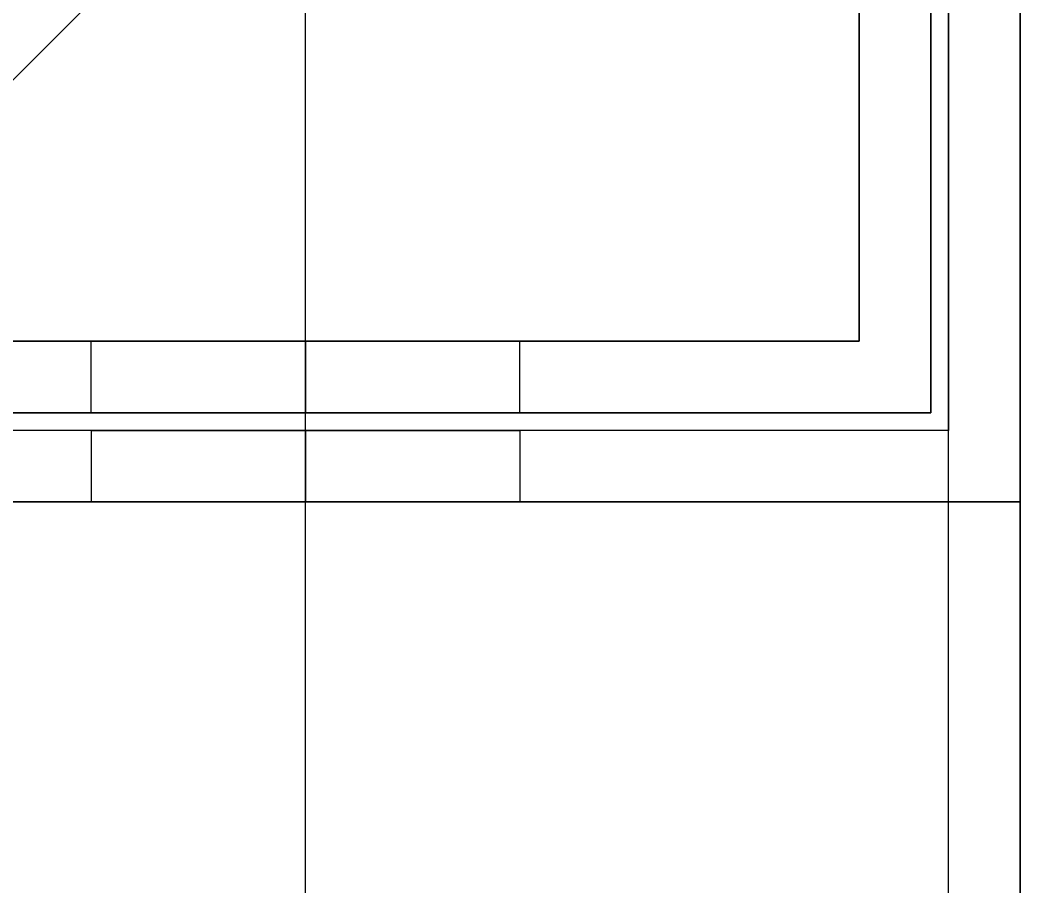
# Model space of a CAD drawing. Header units: millimetres. Extents: x -6529 to 809, y -8611 to 207.
# Drawn here: x -4668.1 to -4640.11, y -3822.64 to -3798.4 of the extents above; entities that cross this region are included whole.
import ezdxf

# ---------------------------------------------------------------- set-up
doc = ezdxf.new("R2010")
doc.units = ezdxf.units.MM
doc.header["$MEASUREMENT"] = 0
doc.layers.add('platen', color=7, linetype='Continuous', true_color=0x007f00)
doc.layers.add('staal', color=5, linetype='Continuous', true_color=0x0000ff)

# ---------------------------------------------------------------- blocks, each defined once
blk = doc.blocks.new('top plaat')
at = {"layer": 'platen'}
for points in [[(0, 0), (0, -309), (0, -618), (0, -927), (0, -1236)], [(0, 0, 18), (0, -309, 18), (0, -618, 18), (0, -927, 18), (0, -1236, 18)], [(0, 0, 9), (0, -309, 9), (0, -618, 9), (0, -927, 9), (0, -1236, 9)]]:
    blk.add_open_spline(points, degree=2, knots=[4655.052018, 4655.052018, 4655.052018, 5274.345164, 5274.345164, 5893.638309, 5893.638309, 5893.638309], dxfattribs=at)
for points in [[(0, -1236), (0, -1236, 9), (0, -1236, 18)], [(0, -1236), (20, -1236), (40, -1236)], [(0, -1236, 18), (20, -1236, 18), (40, -1236, 18)], [(0, -1236, 9), (20, -1236, 9), (40, -1236, 9)], [(20, -1236), (20, -1236, 9), (20, -1236, 18)]]:
    blk.add_open_spline(points, degree=2, dxfattribs=at)

msp = doc.modelspace()

# ---------------------------------------------------------------- linework, layer by layer
at = {"layer": 'staal'}
for p, q in [((-4640.11, -3771.894, 1276), (-4680.11, -3811.894, 1276)), ((-4640.11, -3771.894), (-4680.11, -3811.894)), ((-4640.11, -3771.894), (-4680.11, -3811.894)), ((-4680.11, -3811.894), (-4640.11, -3771.894, 40)), ((-4666.11, -3809.394, 1446.5), (-4666.11, -3807.394, 1446.5)), ((-4666.11, -3809.394, 1371.5), (-4666.11, -3807.394, 1371.5)), ((-4666.11, -3809.394, 1145.5), (-4666.11, -3807.394, 1145.5)), ((-4666.11, -3809.394, 1220.5), (-4666.11, -3807.394, 1220.5)), ((-4666.11, -3809.394, 95.5), (-4666.11, -3807.394, 95.5)), ((-4666.11, -3809.394, 170.5), (-4666.11, -3807.394, 170.5)), ((-4660.11, -3807.394, 1316), (-4660.11, -3809.394, 1316)), ((-4660.11, -3807.394, 1484), (-4660.11, -3809.394, 1484)), ((-4660.11, -3809.394, 1452.5), (-4660.11, -3807.394, 1452.5)), ((-4660.11, -3809.394, 1440.5), (-4660.11, -3807.394, 1440.5)), ((-4660.11, -3809.394, 1377.5), (-4660.11, -3807.394, 1377.5)), ((-4660.11, -3809.394, 1365.5), (-4660.11, -3807.394, 1365.5)), ((-4660.11, -3807.394, 1276), (-4660.11, -3809.394, 1276)), ((-4660.11, -3807.394, 1108), (-4660.11, -3809.394, 1108)), ((-4660.11, -3809.394, 1139.5), (-4660.11, -3807.394, 1139.5)), ((-4660.11, -3809.394, 1151.5), (-4660.11, -3807.394, 1151.5)), ((-4660.11, -3809.394, 1214.5), (-4660.11, -3807.394, 1214.5)), ((-4660.11, -3809.394, 1226.5), (-4660.11, -3807.394, 1226.5)), ((-4660.11, -3807.394, 40), (-4660.11, -3809.394, 40)), ((-4660.11, -3807.394, 208), (-4660.11, -3809.394, 208)), ((-4660.11, -3809.394, 101.5), (-4660.11, -3807.394, 101.5)), ((-4660.11, -3809.394, 89.5), (-4660.11, -3807.394, 89.5)), ((-4660.11, -3809.394, 176.5), (-4660.11, -3807.394, 176.5)), ((-4660.11, -3809.394, 164.5), (-4660.11, -3807.394, 164.5)), ((-4654.11, -3809.394, 1446.5), (-4654.11, -3807.394, 1446.5)), ((-4654.11, -3809.394, 1371.5), (-4654.11, -3807.394, 1371.5)), ((-4654.11, -3809.394, 1145.5), (-4654.11, -3807.394, 1145.5)), ((-4654.11, -3809.394, 1220.5), (-4654.11, -3807.394, 1220.5)), ((-4654.11, -3809.394, 95.5), (-4654.11, -3807.394, 95.5)), ((-4654.11, -3809.394, 170.5), (-4654.11, -3807.394, 170.5)), ((-4666.11, -3809.894, 695.5), (-4666.11, -3811.894, 695.5)), ((-4666.11, -3809.894, 770.5), (-4666.11, -3811.894, 770.5)), ((-4666.11, -3809.894, 920.5), (-4666.11, -3811.894, 920.5)), ((-4666.11, -3809.894, 845.5), (-4666.11, -3811.894, 845.5)), ((-4666.11, -3809.894, 1070.5), (-4666.11, -3811.894, 1070.5)), ((-4666.11, -3809.894, 995.5), (-4666.11, -3811.894, 995.5)), ((-4666.11, -3809.894, 1220.5), (-4666.11, -3811.894, 1220.5)), ((-4666.11, -3809.894, 1145.5), (-4666.11, -3811.894, 1145.5)), ((-4666.11, -3809.894, 545.5), (-4666.11, -3811.894, 545.5)), ((-4666.11, -3809.894, 620.5), (-4666.11, -3811.894, 620.5)), ((-4666.11, -3809.894, 395.5), (-4666.11, -3811.894, 395.5)), ((-4666.11, -3809.894, 470.5), (-4666.11, -3811.894, 470.5)), ((-4666.11, -3809.894, 245.5), (-4666.11, -3811.894, 245.5)), ((-4666.11, -3809.894, 320.5), (-4666.11, -3811.894, 320.5)), ((-4666.11, -3809.894, 170.5), (-4666.11, -3811.894, 170.5)), ((-4666.11, -3809.894, 95.5), (-4666.11, -3811.894, 95.5)), ((-4660.11, -3809.894, 40), (-4660.11, -3811.894, 40)), ((-4660.11, -3809.894, 1276), (-4660.11, -3811.894, 1276)), ((-4660.11, -3809.894, 701.5), (-4660.11, -3811.894, 701.5)), ((-4660.11, -3809.894, 689.5), (-4660.11, -3811.894, 689.5)), ((-4660.11, -3809.894, 776.5), (-4660.11, -3811.894, 776.5)), ((-4660.11, -3809.894, 764.5), (-4660.11, -3811.894, 764.5)), ((-4660.11, -3809.894, 926.5), (-4660.11, -3811.894, 926.5)), ((-4660.11, -3809.894, 914.5), (-4660.11, -3811.894, 914.5)), ((-4660.11, -3809.894, 851.5), (-4660.11, -3811.894, 851.5)), ((-4660.11, -3809.894, 839.5), (-4660.11, -3811.894, 839.5)), ((-4660.11, -3809.894, 1076.5), (-4660.11, -3811.894, 1076.5)), ((-4660.11, -3809.894, 1064.5), (-4660.11, -3811.894, 1064.5)), ((-4660.11, -3809.894, 1001.5), (-4660.11, -3811.894, 1001.5)), ((-4660.11, -3809.894, 989.5), (-4660.11, -3811.894, 989.5)), ((-4660.11, -3809.894, 1226.5), (-4660.11, -3811.894, 1226.5)), ((-4660.11, -3809.894, 1214.5), (-4660.11, -3811.894, 1214.5)), ((-4660.11, -3809.894, 1151.5), (-4660.11, -3811.894, 1151.5)), ((-4660.11, -3809.894, 1139.5), (-4660.11, -3811.894, 1139.5)), ((-4660.11, -3809.894, 551.5), (-4660.11, -3811.894, 551.5)), ((-4660.11, -3809.894, 539.5), (-4660.11, -3811.894, 539.5)), ((-4660.11, -3809.894, 626.5), (-4660.11, -3811.894, 626.5)), ((-4660.11, -3809.894, 614.5), (-4660.11, -3811.894, 614.5)), ((-4660.11, -3809.894, 401.5), (-4660.11, -3811.894, 401.5)), ((-4660.11, -3809.894, 389.5), (-4660.11, -3811.894, 389.5)), ((-4660.11, -3809.894, 476.5), (-4660.11, -3811.894, 476.5)), ((-4660.11, -3809.894, 464.5), (-4660.11, -3811.894, 464.5)), ((-4660.11, -3809.894, 251.5), (-4660.11, -3811.894, 251.5)), ((-4660.11, -3809.894, 239.5), (-4660.11, -3811.894, 239.5)), ((-4660.11, -3809.894, 326.5), (-4660.11, -3811.894, 326.5)), ((-4660.11, -3809.894, 314.5), (-4660.11, -3811.894, 314.5)), ((-4660.11, -3809.894, 176.5), (-4660.11, -3811.894, 176.5)), ((-4660.11, -3809.894, 164.5), (-4660.11, -3811.894, 164.5)), ((-4660.11, -3809.894, 101.5), (-4660.11, -3811.894, 101.5)), ((-4660.11, -3809.894, 89.5), (-4660.11, -3811.894, 89.5)), ((-4654.11, -3809.894, 695.5), (-4654.11, -3811.894, 695.5)), ((-4654.11, -3809.894, 770.5), (-4654.11, -3811.894, 770.5)), ((-4654.11, -3809.894, 920.5), (-4654.11, -3811.894, 920.5)), ((-4654.11, -3809.894, 845.5), (-4654.11, -3811.894, 845.5)), ((-4654.11, -3809.894, 1070.5), (-4654.11, -3811.894, 1070.5)), ((-4654.11, -3809.894, 995.5), (-4654.11, -3811.894, 995.5)), ((-4654.11, -3809.894, 1220.5), (-4654.11, -3811.894, 1220.5)), ((-4654.11, -3809.894, 1145.5), (-4654.11, -3811.894, 1145.5)), ((-4654.11, -3809.894, 545.5), (-4654.11, -3811.894, 545.5)), ((-4654.11, -3809.894, 620.5), (-4654.11, -3811.894, 620.5)), ((-4654.11, -3809.894, 395.5), (-4654.11, -3811.894, 395.5)), ((-4654.11, -3809.894, 470.5), (-4654.11, -3811.894, 470.5)), ((-4654.11, -3809.894, 245.5), (-4654.11, -3811.894, 245.5)), ((-4654.11, -3809.894, 320.5), (-4654.11, -3811.894, 320.5)), ((-4654.11, -3809.894, 170.5), (-4654.11, -3811.894, 170.5)), ((-4654.11, -3809.894, 95.5), (-4654.11, -3811.894, 95.5))]:
    msp.add_line(p, q, dxfattribs=at)
msp.add_lwpolyline([(-4640.11, -5087.894), (-5956.11, -5087.894), (-5956.11, -3771.894), (-4640.11, -3771.894)], close=True, dxfattribs=at)
for points in [[(-4640.11, -3771.894, 1316), (-4660.11, -3791.894, 1316), (-4680.11, -3811.894, 1316)], [(-4640.11, -3771.894, 1276), (-4660.11, -3791.894, 1276), (-4680.11, -3811.894, 1276)], [(-4680.11, -3811.894, 1316), (-4660.11, -3791.894, 1316), (-4640.11, -3771.894, 1316)], [(-4640.11, -3771.894, 40), (-4660.11, -3791.894, 40), (-4680.11, -3811.894, 40)], [(-4640.11, -3771.894, 40), (-4660.11, -3791.894, 40), (-4680.11, -3811.894, 40)], [(-4640.11, -5087.894, 1276), (-4640.11, -4429.894, 1276), (-4640.11, -3771.894, 1276)], [(-4640.11, -5087.894, 1316), (-4640.11, -4429.894, 1316), (-4640.11, -3771.894, 1316)], [(-4640.11, -3861.394, 1296), (-4640.11, -3816.644, 1296), (-4640.11, -3771.894, 1296)], [(-4640.11, -3811.894, 40), (-4640.11, -3791.894, 40), (-4640.11, -3771.894, 40)], [(-4640.11, -3811.894, 1276), (-4640.11, -3791.894, 1276), (-4640.11, -3771.894, 1276)], [(-4640.11, -3811.894, 658), (-4640.11, -3791.894, 658), (-4640.11, -3771.894, 658)], [(-4640.11, -5087.894), (-4640.11, -4429.894), (-4640.11, -3771.894)], [(-4640.11, -5087.894, 40), (-4640.11, -4429.894, 40), (-4640.11, -3771.894, 40)], [(-4640.11, -3861.394, 20), (-4640.11, -3816.644, 20), (-4640.11, -3771.894, 20)], [(-4678.11, -3809.894, 1314), (-4660.11, -3791.894, 1314), (-4642.11, -3773.894, 1314)], [(-4642.11, -3773.894, 1278), (-4660.11, -3791.894, 1278), (-4678.11, -3809.894, 1278)], [(-4642.11, -3773.894, 1314), (-4660.11, -3791.894, 1314), (-4678.11, -3809.894, 1314)], [(-4678.11, -3809.894, 1278), (-4660.11, -3791.894, 1278), (-4642.11, -3773.894, 1278)], [(-4678.11, -3809.894, 38), (-4660.11, -3791.894, 38), (-4642.11, -3773.894, 38)], [(-4642.11, -3773.894, 2), (-4660.11, -3791.894, 2), (-4678.11, -3809.894, 2)], [(-4678.11, -3809.894, 38), (-4660.11, -3791.894, 38), (-4642.11, -3773.894, 38)], [(-4642.11, -3773.894, 2), (-4660.11, -3791.894, 2), (-4678.11, -3809.894, 2)], [(-4642.11, -5085.894, 1314), (-4642.11, -4429.894, 1314), (-4642.11, -3773.894, 1314)], [(-4642.11, -5085.894, 1278), (-4642.11, -4429.894, 1278), (-4642.11, -3773.894, 1278)], [(-4642.11, -3861.394, 1296), (-4642.11, -3817.644, 1296), (-4642.11, -3773.894, 1296)], [(-4642.11, -3773.894, 40), (-4642.11, -3791.894, 40), (-4642.11, -3809.894, 40)], [(-4642.11, -3773.894, 1276), (-4642.11, -3791.894, 1276), (-4642.11, -3809.894, 1276)], [(-4642.11, -3773.894, 658), (-4642.11, -3791.894, 658), (-4642.11, -3809.894, 658)], [(-4642.11, -5085.894, 38), (-4642.11, -4429.894, 38), (-4642.11, -3773.894, 38)], [(-4642.11, -5085.894, 2), (-4642.11, -4429.894, 2), (-4642.11, -3773.894, 2)], [(-4642.11, -3861.394, 20), (-4642.11, -3817.644, 20), (-4642.11, -3773.894, 20)], [(-4642.61, -3774.394, 1316), (-4642.61, -3791.894, 1316), (-4642.61, -3809.394, 1316)], [(-4642.61, -3774.394, 1484), (-4642.61, -3791.894, 1484), (-4642.61, -3809.394, 1484)], [(-4642.61, -3774.394, 1400), (-4642.61, -3791.894, 1400), (-4642.61, -3809.394, 1400)], [(-4642.61, -3774.394, 1276), (-4642.61, -3791.894, 1276), (-4642.61, -3809.394, 1276)], [(-4642.61, -3774.394, 1108), (-4642.61, -3791.894, 1108), (-4642.61, -3809.394, 1108)], [(-4642.61, -3774.394, 1192), (-4642.61, -3791.894, 1192), (-4642.61, -3809.394, 1192)], [(-4642.61, -3809.394, 40), (-4642.61, -3791.894, 40), (-4642.61, -3774.394, 40)], [(-4642.61, -3809.394, 208), (-4642.61, -3791.894, 208), (-4642.61, -3774.394, 208)], [(-4642.61, -3809.394, 124), (-4642.61, -3791.894, 124), (-4642.61, -3774.394, 124)], [(-4644.61, -3807.394, 1316), (-4644.61, -3791.894, 1316), (-4644.61, -3776.394, 1316)], [(-4644.61, -3807.394, 1484), (-4644.61, -3791.894, 1484), (-4644.61, -3776.394, 1484)], [(-4644.61, -3807.394, 1400), (-4644.61, -3791.894, 1400), (-4644.61, -3776.394, 1400)], [(-4644.61, -3807.394, 1276), (-4644.61, -3791.894, 1276), (-4644.61, -3776.394, 1276)], [(-4644.61, -3807.394, 1108), (-4644.61, -3791.894, 1108), (-4644.61, -3776.394, 1108)], [(-4644.61, -3807.394, 1192), (-4644.61, -3791.894, 1192), (-4644.61, -3776.394, 1192)], [(-4644.61, -3776.394, 40), (-4644.61, -3791.894, 40), (-4644.61, -3807.394, 40)], [(-4644.61, -3776.394, 208), (-4644.61, -3791.894, 208), (-4644.61, -3807.394, 208)], [(-4644.61, -3776.394, 124), (-4644.61, -3791.894, 124), (-4644.61, -3807.394, 124)], [(-4660.11, -3862.394, 1316), (-4660.11, -3827.144, 1316), (-4660.11, -3791.894, 1316)], [(-4660.11, -3862.394, 1314), (-4660.11, -3827.144, 1314), (-4660.11, -3791.894, 1314)], [(-4660.11, -3862.394, 1278), (-4660.11, -3827.144, 1278), (-4660.11, -3791.894, 1278)], [(-4660.11, -3862.394, 1276), (-4660.11, -3827.144, 1276), (-4660.11, -3791.894, 1276)], [(-4660.11, -3861.394, 40), (-4660.11, -3826.644, 40), (-4660.11, -3791.894, 40)], [(-4660.11, -3861.394, 38), (-4660.11, -3826.644, 38), (-4660.11, -3791.894, 38)], [(-4660.11, -3861.394, 2), (-4660.11, -3826.644, 2), (-4660.11, -3791.894, 2)], [(-4660.11, -3861.394), (-4660.11, -3826.644), (-4660.11, -3791.894)], [(-4675.61, -3807.394, 1316), (-4660.11, -3807.394, 1316), (-4644.61, -3807.394, 1316)], [(-4675.61, -3807.394, 1484), (-4660.11, -3807.394, 1484), (-4644.61, -3807.394, 1484)], [(-4675.61, -3807.394, 1400), (-4660.11, -3807.394, 1400), (-4644.61, -3807.394, 1400)], [(-4675.61, -3807.394, 1276), (-4660.11, -3807.394, 1276), (-4644.61, -3807.394, 1276)], [(-4675.61, -3807.394, 1108), (-4660.11, -3807.394, 1108), (-4644.61, -3807.394, 1108)], [(-4675.61, -3807.394, 1192), (-4660.11, -3807.394, 1192), (-4644.61, -3807.394, 1192)], [(-4644.61, -3807.394, 40), (-4660.11, -3807.394, 40), (-4675.61, -3807.394, 40)], [(-4644.61, -3807.394, 208), (-4660.11, -3807.394, 208), (-4675.61, -3807.394, 208)], [(-4644.61, -3807.394, 124), (-4660.11, -3807.394, 124), (-4675.61, -3807.394, 124)], [(-4660.11, -3807.394, 1316), (-4660.11, -3807.394, 1340.75), (-4660.11, -3807.394, 1365.5)], [(-4660.11, -3807.394, 1377.5), (-4660.11, -3807.394, 1409), (-4660.11, -3807.394, 1440.5)], [(-4660.11, -3807.394, 1452.5), (-4660.11, -3807.394, 1468.25), (-4660.11, -3807.394, 1484)], [(-4660.11, -3807.394, 1276), (-4660.11, -3807.394, 1251.25), (-4660.11, -3807.394, 1226.5)], [(-4660.11, -3807.394, 1214.5), (-4660.11, -3807.394, 1183), (-4660.11, -3807.394, 1151.5)], [(-4660.11, -3807.394, 1139.5), (-4660.11, -3807.394, 1123.75), (-4660.11, -3807.394, 1108)], [(-4660.11, -3807.394, 40), (-4660.11, -3807.394, 64.75), (-4660.11, -3807.394, 89.5)], [(-4660.11, -3807.394, 101.5), (-4660.11, -3807.394, 133), (-4660.11, -3807.394, 164.5)], [(-4660.11, -3807.394, 176.5), (-4660.11, -3807.394, 192.25), (-4660.11, -3807.394, 208)], [(-4644.61, -3807.394, 1316), (-4644.61, -3807.394, 1400), (-4644.61, -3807.394, 1484)], [(-4644.61, -3807.394, 1276), (-4644.61, -3807.394, 1192), (-4644.61, -3807.394, 1108)], [(-4644.61, -3807.394, 40), (-4644.61, -3807.394, 124), (-4644.61, -3807.394, 208)], [(-4642.61, -3809.394, 1316), (-4660.11, -3809.394, 1316), (-4677.61, -3809.394, 1316)], [(-4642.61, -3809.394, 1484), (-4660.11, -3809.394, 1484), (-4677.61, -3809.394, 1484)], [(-4642.61, -3809.394, 1400), (-4660.11, -3809.394, 1400), (-4677.61, -3809.394, 1400)], [(-4642.61, -3809.394, 1276), (-4660.11, -3809.394, 1276), (-4677.61, -3809.394, 1276)], [(-4642.61, -3809.394, 1108), (-4660.11, -3809.394, 1108), (-4677.61, -3809.394, 1108)], [(-4642.61, -3809.394, 1192), (-4660.11, -3809.394, 1192), (-4677.61, -3809.394, 1192)], [(-4677.61, -3809.394, 40), (-4660.11, -3809.394, 40), (-4642.61, -3809.394, 40)], [(-4677.61, -3809.394, 208), (-4660.11, -3809.394, 208), (-4642.61, -3809.394, 208)], [(-4677.61, -3809.394, 124), (-4660.11, -3809.394, 124), (-4642.61, -3809.394, 124)], [(-4660.11, -3809.394, 1316), (-4660.11, -3809.394, 1340.75), (-4660.11, -3809.394, 1365.5)], [(-4660.11, -3809.394, 1377.5), (-4660.11, -3809.394, 1409), (-4660.11, -3809.394, 1440.5)], [(-4660.11, -3809.394, 1452.5), (-4660.11, -3809.394, 1468.25), (-4660.11, -3809.394, 1484)], [(-4660.11, -3809.394, 1276), (-4660.11, -3809.394, 1251.25), (-4660.11, -3809.394, 1226.5)], [(-4660.11, -3809.394, 1214.5), (-4660.11, -3809.394, 1183), (-4660.11, -3809.394, 1151.5)], [(-4660.11, -3809.394, 1139.5), (-4660.11, -3809.394, 1123.75), (-4660.11, -3809.394, 1108)], [(-4660.11, -3809.394, 40), (-4660.11, -3809.394, 64.75), (-4660.11, -3809.394, 89.5)], [(-4660.11, -3809.394, 101.5), (-4660.11, -3809.394, 133), (-4660.11, -3809.394, 164.5)], [(-4660.11, -3809.394, 176.5), (-4660.11, -3809.394, 192.25), (-4660.11, -3809.394, 208)], [(-4642.61, -3809.394, 1316), (-4642.61, -3809.394, 1400), (-4642.61, -3809.394, 1484)], [(-4642.61, -3809.394, 1276), (-4642.61, -3809.394, 1192), (-4642.61, -3809.394, 1108)], [(-4642.61, -3809.394, 40), (-4642.61, -3809.394, 124), (-4642.61, -3809.394, 208)], [(-4642.11, -3809.894, 40), (-4660.11, -3809.894, 40), (-4678.11, -3809.894, 40)], [(-4642.11, -3809.894, 1276), (-4660.11, -3809.894, 1276), (-4678.11, -3809.894, 1276)], [(-4642.11, -3809.894, 658), (-4660.11, -3809.894, 658), (-4678.11, -3809.894, 658)], [(-4660.11, -3809.894, 40), (-4660.11, -3809.894, 64.75), (-4660.11, -3809.894, 89.5)], [(-4660.11, -3809.894, 101.5), (-4660.11, -3809.894, 133), (-4660.11, -3809.894, 164.5)], [(-4660.11, -3809.894, 176.5), (-4660.11, -3809.894, 208), (-4660.11, -3809.894, 239.5)], [(-4660.11, -3809.894, 251.5), (-4660.11, -3809.894, 283), (-4660.11, -3809.894, 314.5)], [(-4660.11, -3809.894, 326.5), (-4660.11, -3809.894, 358), (-4660.11, -3809.894, 389.5)], [(-4660.11, -3809.894, 401.5), (-4660.11, -3809.894, 433), (-4660.11, -3809.894, 464.5)], [(-4660.11, -3809.894, 476.5), (-4660.11, -3809.894, 508), (-4660.11, -3809.894, 539.5)], [(-4660.11, -3809.894, 551.5), (-4660.11, -3809.894, 583), (-4660.11, -3809.894, 614.5)], [(-4660.11, -3809.894, 626.5), (-4660.11, -3809.894, 658), (-4660.11, -3809.894, 689.5)], [(-4660.11, -3809.894, 701.5), (-4660.11, -3809.894, 733), (-4660.11, -3809.894, 764.5)], [(-4660.11, -3809.894, 776.5), (-4660.11, -3809.894, 808), (-4660.11, -3809.894, 839.5)], [(-4660.11, -3809.894, 851.5), (-4660.11, -3809.894, 883), (-4660.11, -3809.894, 914.5)], [(-4660.11, -3809.894, 926.5), (-4660.11, -3809.894, 958), (-4660.11, -3809.894, 989.5)], [(-4660.11, -3809.894, 1001.5), (-4660.11, -3809.894, 1033), (-4660.11, -3809.894, 1064.5)], [(-4660.11, -3809.894, 1076.5), (-4660.11, -3809.894, 1108), (-4660.11, -3809.894, 1139.5)], [(-4660.11, -3809.894, 1151.5), (-4660.11, -3809.894, 1183), (-4660.11, -3809.894, 1214.5)], [(-4660.11, -3809.894, 1226.5), (-4660.11, -3809.894, 1251.25), (-4660.11, -3809.894, 1276)], [(-4642.11, -3809.894, 40), (-4642.11, -3809.894, 658), (-4642.11, -3809.894, 1276)], [(-4680.11, -3811.894, 40), (-4660.11, -3811.894, 40), (-4640.11, -3811.894, 40)], [(-4680.11, -3811.894, 1276), (-4660.11, -3811.894, 1276), (-4640.11, -3811.894, 1276)], [(-4680.11, -3811.894, 658), (-4660.11, -3811.894, 658), (-4640.11, -3811.894, 658)], [(-4660.11, -3811.894, 40), (-4660.11, -3811.894, 64.75), (-4660.11, -3811.894, 89.5)], [(-4660.11, -3811.894, 101.5), (-4660.11, -3811.894, 133), (-4660.11, -3811.894, 164.5)], [(-4660.11, -3811.894, 176.5), (-4660.11, -3811.894, 208), (-4660.11, -3811.894, 239.5)], [(-4660.11, -3811.894, 251.5), (-4660.11, -3811.894, 283), (-4660.11, -3811.894, 314.5)], [(-4660.11, -3811.894, 326.5), (-4660.11, -3811.894, 358), (-4660.11, -3811.894, 389.5)], [(-4660.11, -3811.894, 401.5), (-4660.11, -3811.894, 433), (-4660.11, -3811.894, 464.5)], [(-4660.11, -3811.894, 476.5), (-4660.11, -3811.894, 508), (-4660.11, -3811.894, 539.5)], [(-4660.11, -3811.894, 551.5), (-4660.11, -3811.894, 583), (-4660.11, -3811.894, 614.5)], [(-4660.11, -3811.894, 626.5), (-4660.11, -3811.894, 658), (-4660.11, -3811.894, 689.5)], [(-4660.11, -3811.894, 701.5), (-4660.11, -3811.894, 733), (-4660.11, -3811.894, 764.5)], [(-4660.11, -3811.894, 776.5), (-4660.11, -3811.894, 808), (-4660.11, -3811.894, 839.5)], [(-4660.11, -3811.894, 851.5), (-4660.11, -3811.894, 883), (-4660.11, -3811.894, 914.5)], [(-4660.11, -3811.894, 926.5), (-4660.11, -3811.894, 958), (-4660.11, -3811.894, 989.5)], [(-4660.11, -3811.894, 1001.5), (-4660.11, -3811.894, 1033), (-4660.11, -3811.894, 1064.5)], [(-4660.11, -3811.894, 1076.5), (-4660.11, -3811.894, 1108), (-4660.11, -3811.894, 1139.5)], [(-4660.11, -3811.894, 1151.5), (-4660.11, -3811.894, 1183), (-4660.11, -3811.894, 1214.5)], [(-4660.11, -3811.894, 1226.5), (-4660.11, -3811.894, 1251.25), (-4660.11, -3811.894, 1276)], [(-4640.11, -3811.894, 40), (-4640.11, -3811.894, 658), (-4640.11, -3811.894, 1276)]]:
    msp.add_open_spline(points, degree=2, dxfattribs=at)
for points, weights, knots in [([(-4654.11, -3807.394, 1446.5), (-4654.11, -3807.394, 1440.5), (-4660.11, -3807.394, 1440.5), (-4666.11, -3807.394, 1440.5), (-4666.11, -3807.394, 1446.5), (-4666.11, -3807.394, 1452.5), (-4660.11, -3807.394, 1452.5), (-4654.11, -3807.394, 1452.5), (-4654.11, -3807.394, 1446.5)], [1, 0.707106781187, 1, 0.707106781187, 1, 0.707106781187, 1, 0.707106781187, 1], [-31.415927, -31.415927, -31.415927, -23.561945, -23.561945, -15.707963, -15.707963, -7.853982, -7.853982, 0, 0, 0]), ([(-4654.11, -3807.394, 1371.5), (-4654.11, -3807.394, 1365.5), (-4660.11, -3807.394, 1365.5), (-4666.11, -3807.394, 1365.5), (-4666.11, -3807.394, 1371.5), (-4666.11, -3807.394, 1377.5), (-4660.11, -3807.394, 1377.5), (-4654.11, -3807.394, 1377.5), (-4654.11, -3807.394, 1371.5)], [1, 0.707106781187, 1, 0.707106781187, 1, 0.707106781187, 1, 0.707106781187, 1], [-31.415927, -31.415927, -31.415927, -23.561945, -23.561945, -15.707963, -15.707963, -7.853982, -7.853982, 0, 0, 0]), ([(-4654.11, -3807.394, 1145.5), (-4654.11, -3807.394, 1151.5), (-4660.11, -3807.394, 1151.5), (-4666.11, -3807.394, 1151.5), (-4666.11, -3807.394, 1145.5), (-4666.11, -3807.394, 1139.5), (-4660.11, -3807.394, 1139.5), (-4654.11, -3807.394, 1139.5), (-4654.11, -3807.394, 1145.5)], [1, 0.707106781187, 1, 0.707106781187, 1, 0.707106781187, 1, 0.707106781187, 1], [-31.415927, -31.415927, -31.415927, -23.561945, -23.561945, -15.707963, -15.707963, -7.853982, -7.853982, 0, 0, 0]), ([(-4654.11, -3807.394, 1220.5), (-4654.11, -3807.394, 1226.5), (-4660.11, -3807.394, 1226.5), (-4666.11, -3807.394, 1226.5), (-4666.11, -3807.394, 1220.5), (-4666.11, -3807.394, 1214.5), (-4660.11, -3807.394, 1214.5), (-4654.11, -3807.394, 1214.5), (-4654.11, -3807.394, 1220.5)], [1, 0.707106781187, 1, 0.707106781187, 1, 0.707106781187, 1, 0.707106781187, 1], [-31.415927, -31.415927, -31.415927, -23.561945, -23.561945, -15.707963, -15.707963, -7.853982, -7.853982, 0, 0, 0]), ([(-4666.11, -3807.394, 95.5), (-4666.11, -3807.394, 89.5), (-4660.11, -3807.394, 89.5), (-4654.11, -3807.394, 89.5), (-4654.11, -3807.394, 95.5), (-4654.11, -3807.394, 101.5), (-4660.11, -3807.394, 101.5), (-4666.11, -3807.394, 101.5), (-4666.11, -3807.394, 95.5)], [1, 0.707106781187, 1, 0.707106781187, 1, 0.707106781187, 1, 0.707106781187, 1], [-31.415927, -31.415927, -31.415927, -23.561945, -23.561945, -15.707963, -15.707963, -7.853982, -7.853982, 0, 0, 0]), ([(-4666.11, -3807.394, 170.5), (-4666.11, -3807.394, 164.5), (-4660.11, -3807.394, 164.5), (-4654.11, -3807.394, 164.5), (-4654.11, -3807.394, 170.5), (-4654.11, -3807.394, 176.5), (-4660.11, -3807.394, 176.5), (-4666.11, -3807.394, 176.5), (-4666.11, -3807.394, 170.5)], [1, 0.707106781187, 1, 0.707106781187, 1, 0.707106781187, 1, 0.707106781187, 1], [-31.415927, -31.415927, -31.415927, -23.561945, -23.561945, -15.707963, -15.707963, -7.853982, -7.853982, 0, 0, 0]), ([(-4654.11, -3809.394, 1446.5), (-4654.11, -3809.394, 1452.5), (-4660.11, -3809.394, 1452.5), (-4666.11, -3809.394, 1452.5), (-4666.11, -3809.394, 1446.5), (-4666.11, -3809.394, 1440.5), (-4660.11, -3809.394, 1440.5), (-4654.11, -3809.394, 1440.5), (-4654.11, -3809.394, 1446.5)], [1, 0.707106781187, 1, 0.707106781187, 1, 0.707106781187, 1, 0.707106781187, 1], [0, 0, 0, 7.853982, 7.853982, 15.707963, 15.707963, 23.561945, 23.561945, 31.415927, 31.415927, 31.415927]), ([(-4654.11, -3809.394, 1371.5), (-4654.11, -3809.394, 1377.5), (-4660.11, -3809.394, 1377.5), (-4666.11, -3809.394, 1377.5), (-4666.11, -3809.394, 1371.5), (-4666.11, -3809.394, 1365.5), (-4660.11, -3809.394, 1365.5), (-4654.11, -3809.394, 1365.5), (-4654.11, -3809.394, 1371.5)], [1, 0.707106781187, 1, 0.707106781187, 1, 0.707106781187, 1, 0.707106781187, 1], [0, 0, 0, 7.853982, 7.853982, 15.707963, 15.707963, 23.561945, 23.561945, 31.415927, 31.415927, 31.415927]), ([(-4654.11, -3809.394, 1145.5), (-4654.11, -3809.394, 1139.5), (-4660.11, -3809.394, 1139.5), (-4666.11, -3809.394, 1139.5), (-4666.11, -3809.394, 1145.5), (-4666.11, -3809.394, 1151.5), (-4660.11, -3809.394, 1151.5), (-4654.11, -3809.394, 1151.5), (-4654.11, -3809.394, 1145.5)], [1, 0.707106781187, 1, 0.707106781187, 1, 0.707106781187, 1, 0.707106781187, 1], [0, 0, 0, 7.853982, 7.853982, 15.707963, 15.707963, 23.561945, 23.561945, 31.415927, 31.415927, 31.415927]), ([(-4654.11, -3809.394, 1220.5), (-4654.11, -3809.394, 1214.5), (-4660.11, -3809.394, 1214.5), (-4666.11, -3809.394, 1214.5), (-4666.11, -3809.394, 1220.5), (-4666.11, -3809.394, 1226.5), (-4660.11, -3809.394, 1226.5), (-4654.11, -3809.394, 1226.5), (-4654.11, -3809.394, 1220.5)], [1, 0.707106781187, 1, 0.707106781187, 1, 0.707106781187, 1, 0.707106781187, 1], [0, 0, 0, 7.853982, 7.853982, 15.707963, 15.707963, 23.561945, 23.561945, 31.415927, 31.415927, 31.415927]), ([(-4666.11, -3809.394, 95.5), (-4666.11, -3809.394, 101.5), (-4660.11, -3809.394, 101.5), (-4654.11, -3809.394, 101.5), (-4654.11, -3809.394, 95.5), (-4654.11, -3809.394, 89.5), (-4660.11, -3809.394, 89.5), (-4666.11, -3809.394, 89.5), (-4666.11, -3809.394, 95.5)], [1, 0.707106781187, 1, 0.707106781187, 1, 0.707106781187, 1, 0.707106781187, 1], [0, 0, 0, 7.853982, 7.853982, 15.707963, 15.707963, 23.561945, 23.561945, 31.415927, 31.415927, 31.415927]), ([(-4666.11, -3809.394, 170.5), (-4666.11, -3809.394, 176.5), (-4660.11, -3809.394, 176.5), (-4654.11, -3809.394, 176.5), (-4654.11, -3809.394, 170.5), (-4654.11, -3809.394, 164.5), (-4660.11, -3809.394, 164.5), (-4666.11, -3809.394, 164.5), (-4666.11, -3809.394, 170.5)], [1, 0.707106781187, 1, 0.707106781187, 1, 0.707106781187, 1, 0.707106781187, 1], [0, 0, 0, 7.853982, 7.853982, 15.707963, 15.707963, 23.561945, 23.561945, 31.415927, 31.415927, 31.415927]), ([(-4654.11, -3809.894, 695.5), (-4654.11, -3809.894, 701.5), (-4660.11, -3809.894, 701.5), (-4666.11, -3809.894, 701.5), (-4666.11, -3809.894, 695.5), (-4666.11, -3809.894, 689.5), (-4660.11, -3809.894, 689.5), (-4654.11, -3809.894, 689.5), (-4654.11, -3809.894, 695.5)], [1, 0.707106781187, 1, 0.707106781187, 1, 0.707106781187, 1, 0.707106781187, 1], [0, 0, 0, 7.853982, 7.853982, 15.707963, 15.707963, 23.561945, 23.561945, 31.415927, 31.415927, 31.415927]), ([(-4654.11, -3809.894, 770.5), (-4654.11, -3809.894, 776.5), (-4660.11, -3809.894, 776.5), (-4666.11, -3809.894, 776.5), (-4666.11, -3809.894, 770.5), (-4666.11, -3809.894, 764.5), (-4660.11, -3809.894, 764.5), (-4654.11, -3809.894, 764.5), (-4654.11, -3809.894, 770.5)], [0.999999860338, 0.707106851018, 1, 0.707106781187, 1, 0.707106781187, 1, 0.707106851018, 0.999999860338], [0, 0, 0, 7.853981, 7.853981, 15.707963, 15.707963, 23.561946, 23.561946, 31.415927, 31.415927, 31.415927]), ([(-4654.11, -3809.894, 920.5), (-4654.11, -3809.894, 926.5), (-4660.11, -3809.894, 926.5), (-4666.11, -3809.894, 926.5), (-4666.11, -3809.894, 920.5), (-4666.11, -3809.894, 914.5), (-4660.11, -3809.894, 914.5), (-4654.11, -3809.894, 914.5), (-4654.11, -3809.894, 920.5)], [1, 0.707106781187, 1, 0.707106781187, 1, 0.707106781187, 1, 0.707106781187, 1], [0, 0, 0, 7.853982, 7.853982, 15.707963, 15.707963, 23.561945, 23.561945, 31.415927, 31.415927, 31.415927]), ([(-4654.11, -3809.894, 845.5), (-4654.11, -3809.894, 851.5), (-4660.11, -3809.894, 851.5), (-4666.11, -3809.894, 851.5), (-4666.11, -3809.894, 845.5), (-4666.11, -3809.894, 839.5), (-4660.11, -3809.894, 839.5), (-4654.11, -3809.894, 839.5), (-4654.11, -3809.894, 845.5)], [1, 0.707106781187, 1, 0.707106781187, 1, 0.707106781187, 1, 0.707106781187, 1], [0, 0, 0, 7.853982, 7.853982, 15.707963, 15.707963, 23.561945, 23.561945, 31.415927, 31.415927, 31.415927]), ([(-4654.11, -3809.894, 1070.5), (-4654.11, -3809.894, 1076.5), (-4660.11, -3809.894, 1076.5), (-4666.11, -3809.894, 1076.5), (-4666.11, -3809.894, 1070.5), (-4666.11, -3809.894, 1064.5), (-4660.11, -3809.894, 1064.5), (-4654.11, -3809.894, 1064.5), (-4654.11, -3809.894, 1070.5)], [0.999999860338, 0.707106851018, 1, 0.707106781187, 1, 0.707106781187, 1, 0.707106851018, 0.999999860338], [0, 0, 0, 7.853981, 7.853981, 15.707963, 15.707963, 23.561946, 23.561946, 31.415927, 31.415927, 31.415927]), ([(-4654.11, -3809.894, 995.5), (-4654.11, -3809.894, 1001.5), (-4660.11, -3809.894, 1001.5), (-4666.11, -3809.894, 1001.5), (-4666.11, -3809.894, 995.5), (-4666.11, -3809.894, 989.5), (-4660.11, -3809.894, 989.5), (-4654.11, -3809.894, 989.5), (-4654.11, -3809.894, 995.5)], [0.999999860338, 0.707106851018, 1, 0.707106781187, 1, 0.707106781187, 1, 0.707106851018, 0.999999860338], [0, 0, 0, 7.853981, 7.853981, 15.707963, 15.707963, 23.561946, 23.561946, 31.415927, 31.415927, 31.415927]), ([(-4654.11, -3809.894, 1220.5), (-4654.11, -3809.894, 1226.5), (-4660.11, -3809.894, 1226.5), (-4666.11, -3809.894, 1226.5), (-4666.11, -3809.894, 1220.5), (-4666.11, -3809.894, 1214.5), (-4660.11, -3809.894, 1214.5), (-4654.11, -3809.894, 1214.5), (-4654.11, -3809.894, 1220.5)], [0.999999860338, 0.707106851018, 1, 0.707106781187, 1, 0.707106781187, 1, 0.707106851018, 0.999999860338], [0, 0, 0, 7.853981, 7.853981, 15.707963, 15.707963, 23.561946, 23.561946, 31.415927, 31.415927, 31.415927]), ([(-4654.11, -3809.894, 1145.5), (-4654.11, -3809.894, 1151.5), (-4660.11, -3809.894, 1151.5), (-4666.11, -3809.894, 1151.5), (-4666.11, -3809.894, 1145.5), (-4666.11, -3809.894, 1139.5), (-4660.11, -3809.894, 1139.5), (-4654.11, -3809.894, 1139.5), (-4654.11, -3809.894, 1145.5)], [1, 0.707106781187, 1, 0.707106781187, 1, 0.707106781187, 1, 0.707106781187, 1], [0, 0, 0, 7.853982, 7.853982, 15.707963, 15.707963, 23.561945, 23.561945, 31.415927, 31.415927, 31.415927]), ([(-4654.11, -3809.894, 545.5), (-4654.11, -3809.894, 551.5), (-4660.11, -3809.894, 551.5), (-4666.11, -3809.894, 551.5), (-4666.11, -3809.894, 545.5), (-4666.11, -3809.894, 539.5), (-4660.11, -3809.894, 539.5), (-4654.11, -3809.894, 539.5), (-4654.11, -3809.894, 545.5)], [1, 0.707106781187, 1, 0.707106781187, 1, 0.707106781187, 1, 0.707106781187, 1], [0, 0, 0, 7.853982, 7.853982, 15.707963, 15.707963, 23.561945, 23.561945, 31.415927, 31.415927, 31.415927]), ([(-4654.11, -3809.894, 620.5), (-4654.11, -3809.894, 626.5), (-4660.11, -3809.894, 626.5), (-4666.11, -3809.894, 626.5), (-4666.11, -3809.894, 620.5), (-4666.11, -3809.894, 614.5), (-4660.11, -3809.894, 614.5), (-4654.11, -3809.894, 614.5), (-4654.11, -3809.894, 620.5)], [1, 0.707106781187, 1, 0.707106781187, 1, 0.707106781187, 1, 0.707106781187, 1], [0, 0, 0, 7.853982, 7.853982, 15.707963, 15.707963, 23.561945, 23.561945, 31.415927, 31.415927, 31.415927]), ([(-4654.11, -3809.894, 395.5), (-4654.11, -3809.894, 401.5), (-4660.11, -3809.894, 401.5), (-4666.11, -3809.894, 401.5), (-4666.11, -3809.894, 395.5), (-4666.11, -3809.894, 389.5), (-4660.11, -3809.894, 389.5), (-4654.11, -3809.894, 389.5), (-4654.11, -3809.894, 395.5)], [1, 0.707106781187, 1, 0.707106781187, 1, 0.707106781187, 1, 0.707106781187, 1], [0, 0, 0, 7.853982, 7.853982, 15.707963, 15.707963, 23.561945, 23.561945, 31.415927, 31.415927, 31.415927]), ([(-4654.11, -3809.894, 470.5), (-4654.11, -3809.894, 476.5), (-4660.11, -3809.894, 476.5), (-4666.11, -3809.894, 476.5), (-4666.11, -3809.894, 470.5), (-4666.11, -3809.894, 464.5), (-4660.11, -3809.894, 464.5), (-4654.11, -3809.894, 464.5), (-4654.11, -3809.894, 470.5)], [1, 0.707106781187, 1, 0.707106781187, 1, 0.707106781187, 1, 0.707106781187, 1], [0, 0, 0, 7.853982, 7.853982, 15.707963, 15.707963, 23.561945, 23.561945, 31.415927, 31.415927, 31.415927]), ([(-4654.11, -3809.894, 245.5), (-4654.11, -3809.894, 251.5), (-4660.11, -3809.894, 251.5), (-4666.11, -3809.894, 251.5), (-4666.11, -3809.894, 245.5), (-4666.11, -3809.894, 239.5), (-4660.11, -3809.894, 239.5), (-4654.11, -3809.894, 239.5), (-4654.11, -3809.894, 245.5)], [1, 0.707106781187, 1, 0.707106781187, 1, 0.707106781187, 1, 0.707106781187, 1], [0, 0, 0, 7.853982, 7.853982, 15.707963, 15.707963, 23.561945, 23.561945, 31.415927, 31.415927, 31.415927]), ([(-4654.11, -3809.894, 320.5), (-4654.11, -3809.894, 326.5), (-4660.11, -3809.894, 326.5), (-4666.11, -3809.894, 326.5), (-4666.11, -3809.894, 320.5), (-4666.11, -3809.894, 314.5), (-4660.11, -3809.894, 314.5), (-4654.11, -3809.894, 314.5), (-4654.11, -3809.894, 320.5)], [1, 0.707106781187, 1, 0.707106781187, 1, 0.707106781187, 1, 0.707106781187, 1], [0, 0, 0, 7.853982, 7.853982, 15.707963, 15.707963, 23.561945, 23.561945, 31.415927, 31.415927, 31.415927]), ([(-4654.11, -3809.894, 170.5), (-4654.11, -3809.894, 176.5), (-4660.11, -3809.894, 176.5), (-4666.11, -3809.894, 176.5), (-4666.11, -3809.894, 170.5), (-4666.11, -3809.894, 164.5), (-4660.11, -3809.894, 164.5), (-4654.11, -3809.894, 164.5), (-4654.11, -3809.894, 170.5)], [1, 0.707106781187, 1, 0.707106781187, 1, 0.707106781187, 1, 0.707106781187, 1], [0, 0, 0, 7.853982, 7.853982, 15.707963, 15.707963, 23.561945, 23.561945, 31.415927, 31.415927, 31.415927]), ([(-4654.11, -3809.894, 95.5), (-4654.11, -3809.894, 101.5), (-4660.11, -3809.894, 101.5), (-4666.11, -3809.894, 101.5), (-4666.11, -3809.894, 95.5), (-4666.11, -3809.894, 89.5), (-4660.11, -3809.894, 89.5), (-4654.11, -3809.894, 89.5), (-4654.11, -3809.894, 95.5)], [1, 0.707106781187, 1, 0.707106781187, 1, 0.707106781187, 1, 0.707106781187, 1], [0, 0, 0, 7.853982, 7.853982, 15.707963, 15.707963, 23.561945, 23.561945, 31.415927, 31.415927, 31.415927]), ([(-4654.11, -3811.894, 695.5), (-4654.11, -3811.894, 689.5), (-4660.11, -3811.894, 689.5), (-4666.11, -3811.894, 689.5), (-4666.11, -3811.894, 695.5), (-4666.11, -3811.894, 701.5), (-4660.11, -3811.894, 701.5), (-4654.11, -3811.894, 701.5), (-4654.11, -3811.894, 695.5)], [1, 0.707106781187, 1, 0.707106781187, 1, 0.707106781187, 1, 0.707106781187, 1], [-31.415927, -31.415927, -31.415927, -23.561945, -23.561945, -15.707963, -15.707963, -7.853982, -7.853982, 0, 0, 0]), ([(-4654.11, -3811.894, 770.5), (-4654.11, -3811.894, 764.5), (-4660.11, -3811.894, 764.5), (-4666.11, -3811.894, 764.5), (-4666.11, -3811.894, 770.5), (-4666.11, -3811.894, 776.5), (-4660.11, -3811.894, 776.5), (-4654.11, -3811.894, 776.5), (-4654.11, -3811.894, 770.5)], [1, 0.707106781187, 1, 0.707106781187, 1, 0.707106781187, 1, 0.707106781187, 1], [-31.415927, -31.415927, -31.415927, -23.561945, -23.561945, -15.707963, -15.707963, -7.853982, -7.853982, 0, 0, 0]), ([(-4654.11, -3811.894, 920.5), (-4654.11, -3811.894, 914.5), (-4660.11, -3811.894, 914.5), (-4666.11, -3811.894, 914.5), (-4666.11, -3811.894, 920.5), (-4666.11, -3811.894, 926.5), (-4660.11, -3811.894, 926.5), (-4654.11, -3811.894, 926.5), (-4654.11, -3811.894, 920.5)], [1, 0.707106781187, 1, 0.707106781187, 1, 0.707106781187, 1, 0.707106781187, 1], [-31.415927, -31.415927, -31.415927, -23.561945, -23.561945, -15.707963, -15.707963, -7.853982, -7.853982, 0, 0, 0]), ([(-4654.11, -3811.894, 845.5), (-4654.11, -3811.894, 839.5), (-4660.11, -3811.894, 839.5), (-4666.11, -3811.894, 839.5), (-4666.11, -3811.894, 845.5), (-4666.11, -3811.894, 851.5), (-4660.11, -3811.894, 851.5), (-4654.11, -3811.894, 851.5), (-4654.11, -3811.894, 845.5)], [1, 0.707106781187, 1, 0.707106781187, 1, 0.707106781187, 1, 0.707106851018, 0.999999860338], [-31.415927, -31.415927, -31.415927, -23.561944, -23.561944, -15.707962, -15.707962, -7.85398, -7.85398, 0, 0, 0]), ([(-4654.11, -3811.894, 1070.5), (-4654.11, -3811.894, 1064.5), (-4660.11, -3811.894, 1064.5), (-4666.11, -3811.894, 1064.5), (-4666.11, -3811.894, 1070.5), (-4666.11, -3811.894, 1076.5), (-4660.11, -3811.894, 1076.5), (-4654.11, -3811.894, 1076.5), (-4654.11, -3811.894, 1070.5)], [1, 0.707106781187, 1, 0.707106781187, 1, 0.707106781187, 1, 0.707106781187, 1], [-31.415927, -31.415927, -31.415927, -23.561945, -23.561945, -15.707963, -15.707963, -7.853982, -7.853982, 0, 0, 0]), ([(-4654.11, -3811.894, 995.5), (-4654.11, -3811.894, 989.5), (-4660.11, -3811.894, 989.5), (-4666.11, -3811.894, 989.5), (-4666.11, -3811.894, 995.5), (-4666.11, -3811.894, 1001.5), (-4660.11, -3811.894, 1001.5), (-4654.11, -3811.894, 1001.5), (-4654.11, -3811.894, 995.5)], [1, 0.707106781187, 1, 0.707106781187, 1, 0.707106781187, 1, 0.707106851018, 0.999999860338], [-31.415927, -31.415927, -31.415927, -23.561944, -23.561944, -15.707962, -15.707962, -7.85398, -7.85398, 0, 0, 0]), ([(-4654.11, -3811.894, 1220.5), (-4654.11, -3811.894, 1214.5), (-4660.11, -3811.894, 1214.5), (-4666.11, -3811.894, 1214.5), (-4666.11, -3811.894, 1220.5), (-4666.11, -3811.894, 1226.5), (-4660.11, -3811.894, 1226.5), (-4654.11, -3811.894, 1226.5), (-4654.11, -3811.894, 1220.5)], [1, 0.707106781187, 1, 0.707106781187, 1, 0.707106781187, 1, 0.707106781187, 1], [-31.415927, -31.415927, -31.415927, -23.561945, -23.561945, -15.707963, -15.707963, -7.853982, -7.853982, 0, 0, 0]), ([(-4654.11, -3811.894, 1145.5), (-4654.11, -3811.894, 1139.5), (-4660.11, -3811.894, 1139.5), (-4666.11, -3811.894, 1139.5), (-4666.11, -3811.894, 1145.5), (-4666.11, -3811.894, 1151.5), (-4660.11, -3811.894, 1151.5), (-4654.11, -3811.894, 1151.5), (-4654.11, -3811.894, 1145.5)], [1, 0.707106781187, 1, 0.707106781187, 1, 0.707106781187, 1, 0.707106781187, 1], [-31.415927, -31.415927, -31.415927, -23.561945, -23.561945, -15.707963, -15.707963, -7.853982, -7.853982, 0, 0, 0]), ([(-4654.11, -3811.894, 545.5), (-4654.11, -3811.894, 539.5), (-4660.11, -3811.894, 539.5), (-4666.11, -3811.894, 539.5), (-4666.11, -3811.894, 545.5), (-4666.11, -3811.894, 551.5), (-4660.11, -3811.894, 551.5), (-4654.11, -3811.894, 551.5), (-4654.11, -3811.894, 545.5)], [1, 0.707106781187, 1, 0.707106781187, 1, 0.707106781187, 1, 0.707106781187, 1], [-31.415927, -31.415927, -31.415927, -23.561945, -23.561945, -15.707963, -15.707963, -7.853982, -7.853982, 0, 0, 0]), ([(-4654.11, -3811.894, 620.5), (-4654.11, -3811.894, 614.5), (-4660.11, -3811.894, 614.5), (-4666.11, -3811.894, 614.5), (-4666.11, -3811.894, 620.5), (-4666.11, -3811.894, 626.5), (-4660.11, -3811.894, 626.5), (-4654.11, -3811.894, 626.5), (-4654.11, -3811.894, 620.5)], [1, 0.707106781187, 1, 0.707106781187, 1, 0.707106781187, 1, 0.707106781187, 1], [-31.415927, -31.415927, -31.415927, -23.561945, -23.561945, -15.707963, -15.707963, -7.853982, -7.853982, 0, 0, 0]), ([(-4654.11, -3811.894, 395.5), (-4654.11, -3811.894, 389.5), (-4660.11, -3811.894, 389.5), (-4666.11, -3811.894, 389.5), (-4666.11, -3811.894, 395.5), (-4666.11, -3811.894, 401.5), (-4660.11, -3811.894, 401.5), (-4654.11, -3811.894, 401.5), (-4654.11, -3811.894, 395.5)], [1, 0.707106781187, 1, 0.707106781187, 1, 0.707106781187, 1, 0.707106781187, 1], [-31.415927, -31.415927, -31.415927, -23.561945, -23.561945, -15.707963, -15.707963, -7.853982, -7.853982, 0, 0, 0]), ([(-4654.11, -3811.894, 470.5), (-4654.11, -3811.894, 464.5), (-4660.11, -3811.894, 464.5), (-4666.11, -3811.894, 464.5), (-4666.11, -3811.894, 470.5), (-4666.11, -3811.894, 476.5), (-4660.11, -3811.894, 476.5), (-4654.11, -3811.894, 476.5), (-4654.11, -3811.894, 470.5)], [1, 0.707106781187, 1, 0.707106781187, 1, 0.707106781187, 1, 0.707106781187, 1], [-31.415927, -31.415927, -31.415927, -23.561945, -23.561945, -15.707963, -15.707963, -7.853982, -7.853982, 0, 0, 0]), ([(-4654.11, -3811.894, 245.5), (-4654.11, -3811.894, 239.5), (-4660.11, -3811.894, 239.5), (-4666.11, -3811.894, 239.5), (-4666.11, -3811.894, 245.5), (-4666.11, -3811.894, 251.5), (-4660.11, -3811.894, 251.5), (-4654.11, -3811.894, 251.5), (-4654.11, -3811.894, 245.5)], [1, 0.707106781187, 1, 0.707106781187, 1, 0.707106781187, 1, 0.707106781187, 1], [-31.415927, -31.415927, -31.415927, -23.561945, -23.561945, -15.707963, -15.707963, -7.853982, -7.853982, 0, 0, 0]), ([(-4654.11, -3811.894, 320.5), (-4654.11, -3811.894, 314.5), (-4660.11, -3811.894, 314.5), (-4666.11, -3811.894, 314.5), (-4666.11, -3811.894, 320.5), (-4666.11, -3811.894, 326.5), (-4660.11, -3811.894, 326.5), (-4654.11, -3811.894, 326.5), (-4654.11, -3811.894, 320.5)], [1, 0.707106781187, 1, 0.707106781187, 1, 0.707106781187, 1, 0.707106781187, 1], [-31.415927, -31.415927, -31.415927, -23.561945, -23.561945, -15.707963, -15.707963, -7.853982, -7.853982, 0, 0, 0]), ([(-4654.11, -3811.894, 170.5), (-4654.11, -3811.894, 164.5), (-4660.11, -3811.894, 164.5), (-4666.11, -3811.894, 164.5), (-4666.11, -3811.894, 170.5), (-4666.11, -3811.894, 176.5), (-4660.11, -3811.894, 176.5), (-4654.11, -3811.894, 176.5), (-4654.11, -3811.894, 170.5)], [1, 0.707106781187, 1, 0.707106781187, 1, 0.707106781187, 1, 0.707106781187, 1], [-31.415927, -31.415927, -31.415927, -23.561945, -23.561945, -15.707963, -15.707963, -7.853982, -7.853982, 0, 0, 0]), ([(-4654.11, -3811.894, 95.5), (-4654.11, -3811.894, 89.5), (-4660.11, -3811.894, 89.5), (-4666.11, -3811.894, 89.5), (-4666.11, -3811.894, 95.5), (-4666.11, -3811.894, 101.5), (-4660.11, -3811.894, 101.5), (-4654.11, -3811.894, 101.5), (-4654.11, -3811.894, 95.5)], [1, 0.707106781187, 1, 0.707106781187, 1, 0.707106781187, 1, 0.707106781187, 1], [-31.415927, -31.415927, -31.415927, -23.561945, -23.561945, -15.707963, -15.707963, -7.853982, -7.853982, 0, 0, 0])]:
    msp.add_rational_spline(points, weights, degree=2, knots=knots, dxfattribs=at)

# ---------------------------------------------------------------- block references
at = {"layer": 'platen', "rotation": 180}
msp.add_blockref('top plaat', (-4640.11, -5047.894, 1316), dxfattribs=at)

doc.saveas('drawing.dxf')
